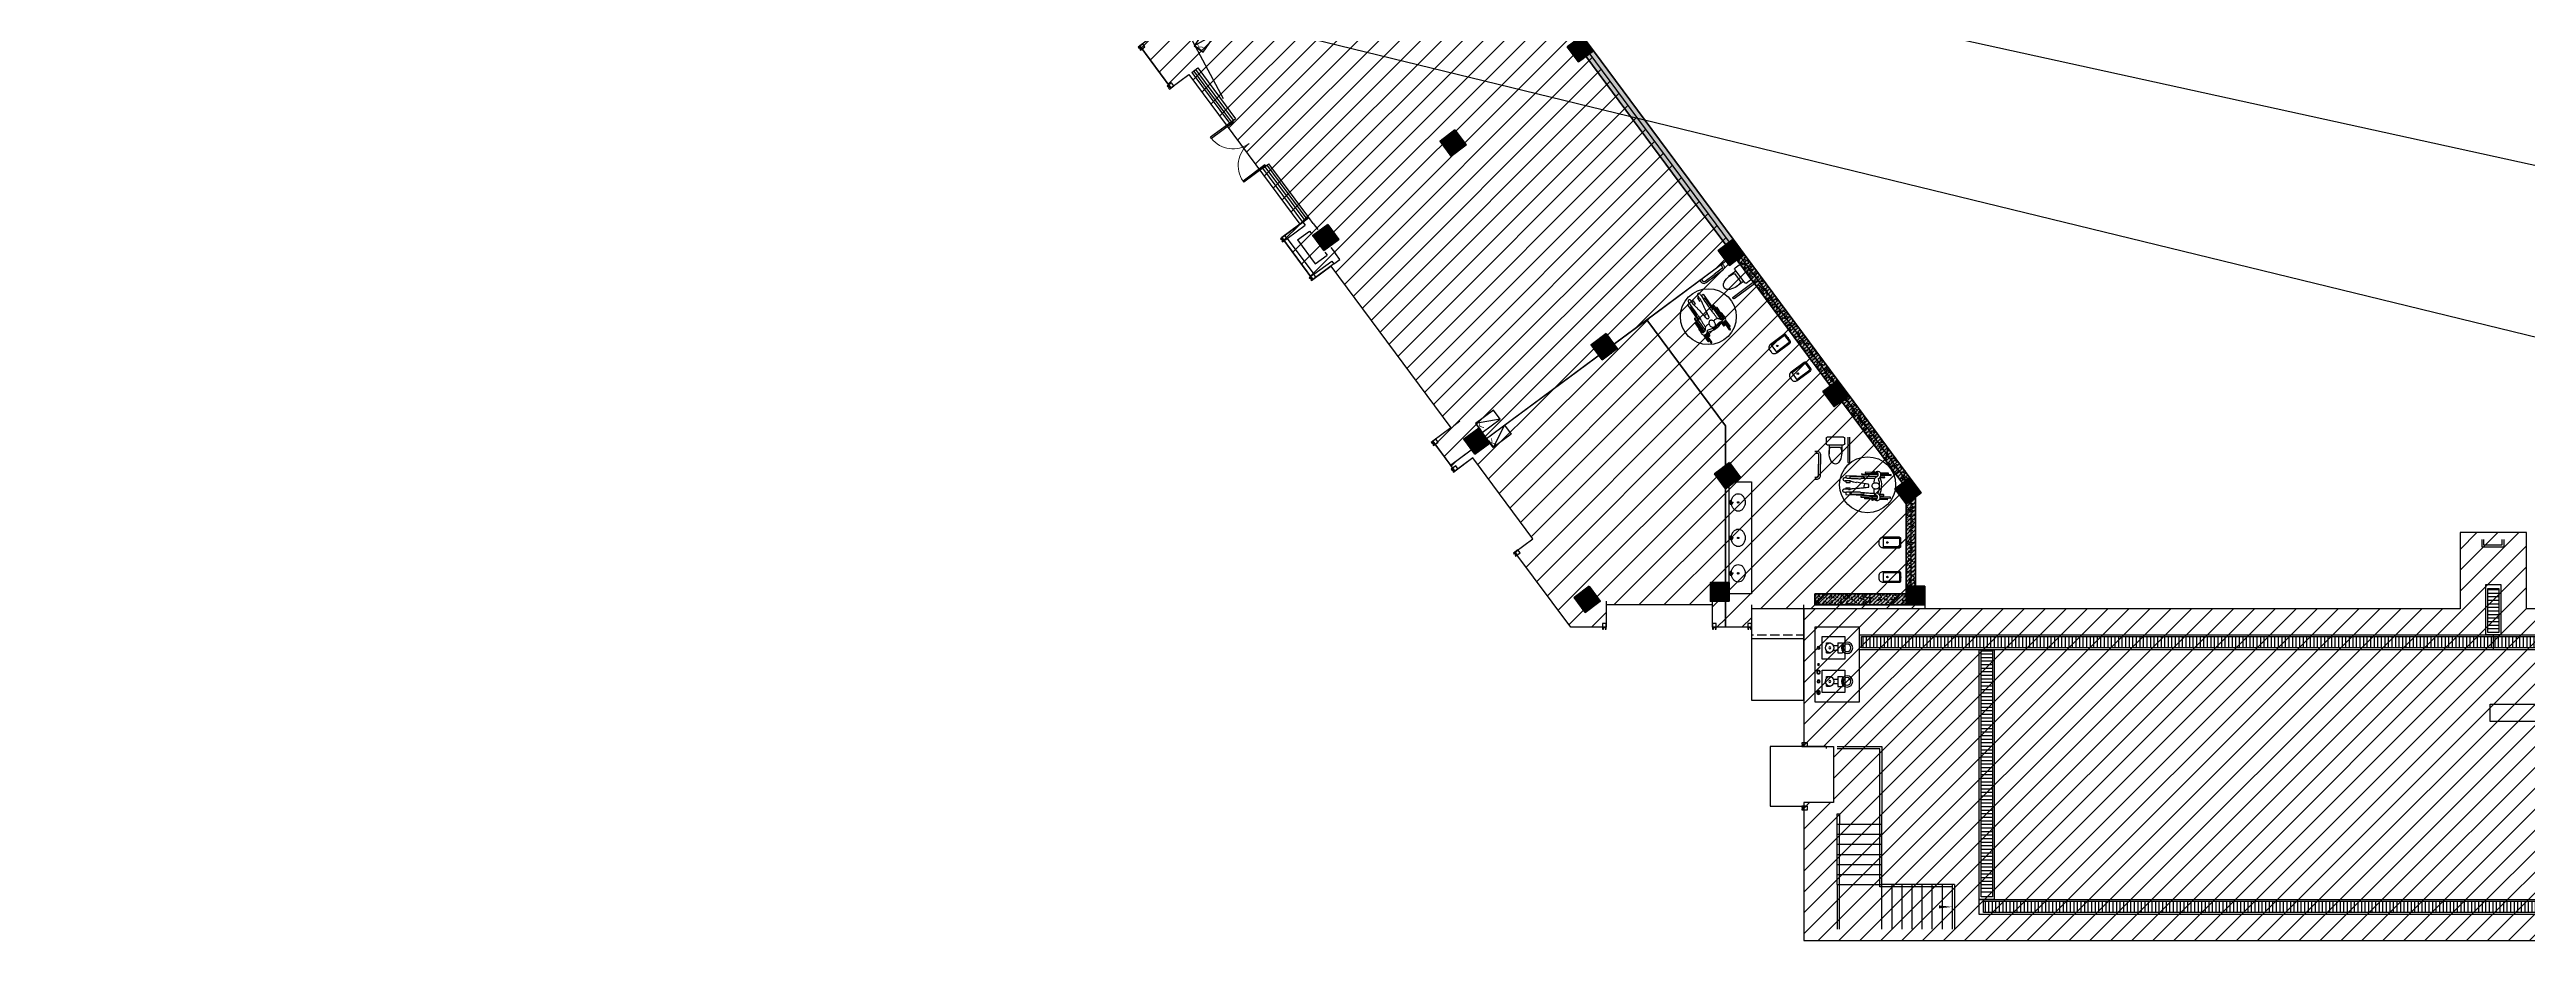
# Model space of a CAD drawing. Extents: x -1338203 to 1886333, y -530034 to 1031844.
# Drawn here: x 501541 to 567992, y 209059 to 232959 of the extents above; entities that cross this region are included whole.
import ezdxf

# ---------------------------------------------------------------- set-up
doc = ezdxf.new("R2010")
doc.units = 0
doc.header["$LTSCALE"] = 1000
doc.header["$MEASUREMENT"] = 0
doc.linetypes.add('A-20-平面B1$0$DASH', pattern=[0.35, 0.25, -0.1])
doc.linetypes.add('P20-预留预埋-B1$0$$0$$0$CONTINOUS', pattern=[0])
doc.layers.add('A-001-主楼组合参照B1$0$0A-X-AREA', color=6, linetype='Continuous', plot=False)
doc.layers.add('AAD-A-PROOF', color=30, linetype='Continuous', plot=False)
for name, color, linetype in [('A-19-平面B1$0$0A-DETL-THREAD', 3, 'Continuous'), ('A-20-平面B1$0$0A-A-SYMB', 13, 'Continuous'), ('A-20-平面B1$0$0A-A-SYMB-NAME', 13, 'Continuous'), ('A-20-平面B1$0$0A-A-SYMB-STRS', 2, 'Continuous'), ('A-20-平面B1$0$0A-E-STRS', 2, 'Continuous'), ('A-20-平面B1$0$0A-E-STRS-RAIL', 163, 'Continuous'), ('A-20-平面B1$0$0A-O-EQPM', 215, 'Continuous'), ('A-20-平面B1$0$0A-O-FIXT', 185, 'Continuous'), ('A-20-平面B1$0$0A-P-FLOR', 52, 'Continuous'), ('A-20-平面B1$0$0A-S-WALL-FINI', 5, 'Continuous'), ('A-20-平面B1$0$0A-S-WALL-STONE', 30, 'Continuous'), ('A-20-平面B1$0$p-厨卫', 157, 'Continuous'), ('A-20-平面B1$0$WALL', 254, 'Continuous'), ('A-20-平面B1$0$WINDOW', 4, 'Continuous'), ('A-20-平面B1$0$保温线', 11, 'Continuous'), ('P20-预留预埋-B1$0$$0$$0$SUMP', 7, 'P20-预留预埋-B1$0$$0$$0$CONTINOUS'), ('P20-预留预埋-B1$0$0A-P-FLOR-P&D', 190, 'Continuous'), ('S20柱墙B1_1$0$0S-CC-LINE', 52, 'Continuous'), ('S20柱墙B1_1$0$0S-CW-HATCH', 251, 'Continuous'), ('S20柱墙B1_1$0$0S-CW-HATCH-UP', 251, 'Continuous')]:
    doc.layers.add(name, color=color, linetype=linetype)
doc.layers.add('S20柱墙B1_1$0$0S-CW-LINE', color=7, linetype='Continuous', lineweight=50)
doc.styles.add('A-20-平面B1$0$AAD-TXT', font='aad-txt.shx', dxfattribs={"width": 0.7, "bigfont": 'aad-hztxt.shx'})
pattern_1 = [(45, (766365.37, 306889.07), (-280.633, 280.633), [])]
pattern_2 = [(45, (766365.37, 306889.07), (-336.7596, 336.7596), [])]
pattern_3 = [(45, (-3550483.79, -272173.845), (-53.0330086, 53.0330086), []), (50, (-3550483.79, -272173.84), (215.178055, -18.8256405), [22.5, -247.5]), (355, (-3550483.79, -272173.84), (-41.6254, 225.65764), [18, -198]), (100.4514, (-3550465.86, -272175.41), (173.552815, 206.831863), [19.122057, -210.342634]), (46.1842, (-3550483.8, -272113.84), (320.172315, -49.655704), [33.75, -371.25]), (96.6356, (-3550457.1, -272117.98), (280.398812, 292.23536), [28.683086, -315.5139]), (351.1842, (-3550483.8, -272113.84), (280.398584, 292.23558), [27, -297]), (21, (-3550453.79, -272128.84), (179.072116, -120.785667), [22.5, -247.5]), (326, (-3550453.79, -272128.84), (72.9946, 217.545014), [18, -198]), (71.4514, (-3550438.86, -272138.9), (252.066789, 96.759149), [19.122057, -210.342634]), (37.5, (-3550483.79, -272173.845), (3.6479566, 99.8681561), [0, -195.6, 0, -201, 0, -198.75]), (7.5, (-3550483.79, -272173.84), (78.9208612, 118.3235136), [0, -114.6, 0, -191.1, 0, -75.75]), (327.5, (-3550550.69, -272173.845), (160.1467309, -6.7664615), [0, -75, 0, -234, 0, -310.5]), (317.5, (-3550580.69, -272173.84), (174.955851, 30.0314947), [0, -97.5, 0, -155.4, 0, -220.5])]

# ---------------------------------------------------------------- blocks, each defined once
blk = doc.blocks.new('A-19-平面B1')
at = {"layer": 'A-19-平面B1$0$0A-DETL-THREAD', "color": 0}
blk.add_line((9855, -36769), (17733, -51595), dxfattribs=at)
blk = doc.blocks.new('A-20-平面B1$0$A-Barrier-plan-a')
at = {"color": 250, "linetype": 'ByBlock'}
for p, q in [((-662, 1), (-662, 3)), ((-645, 8), (-406, -115)), ((-384, 540), (-385, 538)), ((-380, 521), (-141, 398)), ((-132, 423), (-367, 545)), ((-297, 542), (-295, 545)), ((-118, 441), (-293, 531)), ((-284, 549), (-99, 453)), ((-251, 403), (-253, 399)), ((-248, 381), (-144, 328)), ((-148, 364), (-234, 408)), ((-75, 364), (308, 166)), ((667, -57), (-73, 326)), ((320, 190), (-63, 388)), ((249, 251), (-49, 405)), ((94, 353), (258, 268)), ((211, 131), (200, 109)), ((244, 136), (211, 131)), ((562, -28), (244, 136)), ((262, 258), (260, 254)), ((325, 171), (326, 173)), ((-421, -138), (-657, -16)), ((-613, -71), (-615, -75)), ((-612, -85), (-427, -181)), ((-428, -159), (-603, -68)), ((-474, -28), (-472, -24)), ((-382, -90), (-469, -45)), ((-455, -18), (-350, -72)), ((-60, -349), (-359, -194)), ((31, -371), (-353, -173)), ((-340, -149), (43, -347)), ((432, -511), (-308, -129)), ((-234, -281), (-69, -366)), ((-59, -362), (-57, -359)), ((15, -248), (27, -226)), ((30, -278), (15, -248)), ((348, -442), (30, -278)), ((48, -364), (48, -366)), ((89, -105), (113, -59)), ((138, -12), (113, -59)), ((370, -400), (348, -442)), ((422, -298), (404, -333)), ((517, -347), (422, -298)), ((430, -353), (476, -374)), ((463, -453), (432, -511)), ((476, -374), (522, -395)), ((487, -172), (506, -136)), ((582, -221), (487, -172)), ((517, -347), (498, -384)), ((537, -146), (581, -172)), ((540, -70), (562, -28)), ((581, -172), (625, -197)), ((582, -221), (601, -184)), ((637, -115), (667, -57))]:
    blk.add_line(p, q, dxfattribs=at)
blk.add_circle((22, -41), 750, dxfattribs=at)
for centre, radius, start, end in [((-651, -5), 12.7, 152.67616, 242.67616), ((-650, -3), 12.7, 62.67616, 152.67616), ((-374, 532), 12.7, 152.67616, 242.67616), ((-373, 534), 12.7, 62.67616, 152.67616), ((132, -88), 497, 150.68022, 177.37922), ((184, -114), 497, 150.68022, 174.16863), ((148, -57), 497, 127.97311, 154.6721), ((-290, 538), 7.62, 152.67616, 242.67616), ((-288, 542), 7.62, 62.67616, 152.67616), ((-199, 101), 57.7, 152.67616, 181.90543), ((-174, 102), 83.2, 181.90543, 206.1651), ((-242, 393), 12.7, 152.67616, 242.67616), ((-240, 397), 12.7, 62.67616, 152.67616), ((-199, 101), 57.7, 123.44689, 152.67616), ((200, -84), 497, 131.18369, 154.6721), ((-152, 113), 108, 206.1651, 225.62928), ((-185, 80), 83.2, 99.18722, 123.44689), ((-129, 136), 140, 225.62928, 242.67616), ((-181, 56), 108, 79.72304, 99.18722), ((-129, 136), 140, 242.67616, 259.72304), ((-187, 24), 140, 62.67616, 79.72304), ((-39, 357), 109, 170.64515, 192.57131), ((53, 342), 203, 159.94353, 170.64515), ((-9, 364), 139, 192.57131, 211.95853), ((-68, 387), 73.4, 142.11297, 159.94353), ((-69, 387), 72.6, 113.82861, 142.11297), ((-187, 24), 140, 45.62928, 62.67616), ((-131, 80), 83.2, 279.18722, 303.44689), ((-70, 391), 68.2, 84.62258, 113.82861), ((-165, 47), 108, 26.1651, 45.62928), ((-279, 283), 249, 320.97197, 330.78862), ((-117, 59), 57.7, 303.44689, 332.67616), ((-40, 346), 38.6, 161.7332, 194.85851), ((43, 319), 126, 143.55638, 161.7332), ((-9, 355), 70.8, 194.85851, 215.80642), ((-143, 58), 83.2, 1.90543, 26.1651), ((-161, 245), 117, 19.53173, 35.80642), ((-117, 59), 57.7, 332.67616, 1.90543), ((-75, 340), 120, 66.01162, 84.62258), ((-206, 242), 165, 330.78862, 342.83979), ((37, 324), 118, 130.97077, 143.55638), ((-545, 109), 524, 15.31635, 19.53173), ((-646, 378), 625, 342.83979, 346.14117), ((-35, 406), 9.45, 85.31662, 130.97077), ((-89, 234), 51.5, 1.84358, 15.31635), ((-5147, -9365), 10880, 61.17385, 61.99176), ((-65, 234), 27.8, 346.14117, 1.84358), ((-36, 387), 28, 64.80622, 85.31662), ((-70, 351), 107, 46.34666, 66.01162), ((-456, -505), 1015, 61.41884, 64.80622), ((150, -94), 176, 137.7461, 147.96461), ((-51, 372), 78.9, 33.38658, 46.34666), ((58, 443), 51.2, 213.38658, 229.48939), ((24, 21), 6.38, 76.95716, 137.7461), ((52, 436), 42, 229.48939, 271.40246), ((-54, -315), 351, 71.51837, 76.95716), ((-83, 179), 235, 50.38707, 61.41884), ((54, 344), 49.9, 53.06934, 91.40246), ((-1779, -5477), 5793, 70.17953, 71.51837), ((95, 395), 44.9, 230.38707, 255.8165), ((41, 327), 71.8, 39.4756, 53.06934), ((87, 363), 12.2, 255.8165, 313.35084), ((87, 364), 13.1, 313.35084, 8.54314), ((86, 364), 14.1, 8.54314, 39.4756), ((-1634, -2983), 3594, 60.02312, 61.17385), ((-13160, -22965), 26662, 59.74695, 60.02312), ((253, 258), 7.62, 242.67616, 332.67616), ((255, 261), 7.62, 332.67616, 62.67616), ((1314, 1852), 2068, 239.74695, 240.73871), ((1501, 2185), 2449, 240.73871, 243.5708), ((314, 177), 12.7, 242.67616, 332.67616), ((314, 179), 12.7, 332.67616, 62.67616), ((-608, -79), 7.62, 152.67616, 242.67616), ((-607, -75), 7.62, 62.67616, 152.67616), ((-463, -34), 12.7, 152.67616, 242.67616), ((-460, -30), 12.7, 62.67616, 152.67616), ((-355, -168), 72.6, 163.23935, 191.52371), ((-360, -169), 68.2, 191.52371, 220.72974), ((-355, -168), 73.4, 145.40879, 163.23935), ((-248, -242), 203, 134.70717, 145.40879), ((-321, -135), 120, 220.72974, 239.3407), ((-314, -175), 109, 112.78101, 134.70717), ((-327, -146), 107, 239.3407, 259.00566), ((-243, -217), 118, 161.79594, 174.38155), ((-351, -207), 9.45, 174.38155, 220.0357), ((-337, -195), 28, 220.0357, 240.5461), ((-302, -203), 139, 93.39379, 112.78101), ((-236, -220), 126, 143.61912, 161.79594), ((148, 664), 1015, 240.5461, 243.93348), ((-333, -174), 78.9, 259.00566, 271.96574), ((-306, -168), 38.6, 110.49381, 143.61912), ((-328, -304), 51.2, 75.86293, 91.96574), ((-295, -198), 70.8, 89.5459, 110.49381), ((-326, -295), 42, 33.94987, 75.86293), ((-194, -36), 235, 243.93348, 254.96525), ((-293, -11), 117, 269.5459, 285.82059), ((-250, -244), 49.9, 213.94987, 252.28298), ((-243, -223), 71.8, 252.28298, 265.87672), ((-404, 381), 524, 285.82059, 290.03597), ((-267, -306), 44.9, 49.53582, 74.96525), ((-247, -280), 14.1, 265.87672, 296.80918), ((-247, -281), 13.1, 296.80918, 352.00148), ((-246, -281), 12.2, 352.00148, 49.53582), ((-242, -63), 51.5, 290.03597, 303.50874), ((4660, 9617), 10880, 243.36104, 244.17847), ((-229, -82), 27.8, 303.50874, 319.21115), ((-682, 308), 625, 319.21115, 322.51253), ((-317, 28), 165, 322.51253, 334.5637), ((-392, 64), 249, 334.5637, 344.38035), ((-135, 104), 108, 259.72304, 279.18722), ((1487, 3059), 3594, 244.17847, 245.3292), ((-66, -359), 7.62, 242.67616, 332.67616), ((-64, -355), 7.62, 332.67616, 62.67616), ((11116, 24021), 26662, 245.3292, 245.60537), ((-3, -31), 6.38, 167.60622, 228.39516), ((163, -68), 176, 157.38771, 167.60622), ((226, 227), 351, 228.39516, 233.83395), ((3437, 4620), 5793, 233.83395, 235.17279), ((36, -360), 12.7, 242.67616, 332.67616), ((37, -358), 12.7, 332.67616, 62.67616), ((-750, -2144), 2068, 64.61361, 65.60537), ((14997, 21235), 26034, 235.17279, 235.52352), ((-914, -2488), 2449, 61.78152, 64.61361), ((-8642, -24518), 26034, 69.8288, 70.17953), ((-3278, -6895), 7450, 60.15792, 61.78152), ((-3072, -5078), 5886, 54.78586, 55.52352), ((-37, -779), 623, 46.08959, 54.78586), ((2364, 5444), 5886, 249.8288, 250.56646), ((481, -240), 125, 226.08959, 245.60379), ((614, 481), 623, 250.56646, 259.26273), ((3727, 6663), 7450, 243.5708, 245.1944), ((-173, -1482), 1210, 59.14836, 60.15792), ((1435, 1210), 1926, 239.14836, 239.94854), ((567, -291), 192, 239.94854, 248.23989), ((557, -315), 166, 248.23989, 257.14746), ((474, -254), 125, 59.74853, 79.26273), ((526, -449), 28.2, 257.14746, 301.71481), ((486, -476), 88.3, 47.61122, 65.60379), ((520, -438), 41.1, 301.71481, 338.34873), ((504, -456), 61.3, 25.96807, 47.61122), ((514, -436), 47.3, 338.34873, 356.96292), ((541, -438), 19.7, 356.96292, 25.96807), ((1109, 999), 1210, 245.1944, 246.20396), ((-157, -1871), 1926, 65.40378, 66.20396), ((669, -121), 88.3, 239.74853, 257.7411), ((565, -294), 192, 57.11243, 65.40378), ((663, -147), 61.3, 257.7411, 279.38425), ((579, -272), 166, 48.20486, 57.11243), ((670, -188), 19.7, 279.38425, 308.3894), ((653, -167), 47.3, 308.3894, 327.00359), ((671, -169), 28.2, 3.63751, 48.20486), ((658, -170), 41.1, 327.00359, 3.63751)]:
    blk.add_arc(centre, radius, start, end, dxfattribs=at)
blk = doc.blocks.new('A-20-平面B1$0$sdafasdqwer')
at = {"layer": 'A-20-平面B1$0$0A-O-FIXT'}
for p, q in [((0, -675), (0, 0)), ((50, -675), (50, 0)), ((140, -170), (140, -30)), ((170, 0), (610, 0)), ((610, -200), (170, -200)), ((220, -200), (220, -445)), ((530, -270), (250, -270)), ((560, -200), (560, -445)), ((640, -30), (640, -170))]:
    blk.add_line(p, q, dxfattribs=at)
for points in [[(940, -375), (890, -375, 0.414214), (790, -475), (790, -725)], [(940, -425), (890, -425, 0.414214), (840, -475), (840, -725)], [(940, -1125), (890, -1125, -0.414214), (790, -1025), (790, -725)], [(940, -1075), (890, -1075, -0.414214), (840, -1025), (840, -725)]]:
    blk.add_lwpolyline(points, format="xyb", dxfattribs=at)
for centre, radius, start, end in [((170, -30), 30, 90, 180), ((170, -170), 30, 180, 270), ((636, -427, -2807), 417, 157.91364, 215.76565), ((144, -427, -2807), 417, 324.23435, 22.08636), ((610, -30), 30, 0, 90), ((610, -170), 30, 270, 0), ((25, -675), 25, 180, 0), ((390, -611), 109, 212.81326, 327.18674)]:
    blk.add_arc(centre, radius, start, end, dxfattribs=at)
blk = doc.blocks.new('A-20-平面B1$0$$TCHSYS$WIN2D')
for p, q in [((-0.5, 0.5), (0.5, 0.5)), ((-0.5, 0.5), (-0.5, -0.5)), ((0.5, 0.5), (0.5, -0.5)), ((0.5, 0.167), (-0.5, 0.167)), ((0.5, -0.167), (-0.5, -0.167)), ((-0.5, -0.5), (0.5, -0.5))]:
    blk.add_line(p, q)
blk = doc.blocks.new('A-20-平面B1$0$$DorLib2D$00000002')
for p, q in [((-0.5, 0), (-0.5, 0.4875)), ((-0.475, 0.4875), (-0.5, 0.4875)), ((-0.475, 0), (-0.475, 0.4875)), ((0.475, 0), (0.475, 0.4875)), ((0.475, 0.4875), (0.5, 0.4875)), ((0.5, 0), (0.5, 0.4875)), ((-0.5, 0), (-0.475, 0)), ((0.5, 0), (0.475, 0))]:
    blk.add_line(p, q)
at = {"lineweight": 13}
for centre, start, end in [((-0.4875, 0), 0, 88.53072), ((0.4875, 0), 91.46928, 180)]:
    blk.add_arc(centre, 0.4875, start, end, dxfattribs=at)
blk = doc.blocks.new('A-20-平面B1$0$$lvtry$00000194')
at = {"color": 0}
for p, q in [((-17, -27), (-17, -17)), ((17, -27), (17, -17))]:
    blk.add_line(p, q, dxfattribs=at)
blk.add_lwpolyline([(14, -39, -0.067374), (92, -53, -0.088152), (166, -93, -0.105269), (218, -155, -0.121685), (235, -224, -0.121685), (218, -292, -0.105269), (166, -355, -0.088152), (92, -394, -0.078966), (0, -409, -0.078966), (-92, -394, -0.088152), (-166, -355, -0.105269), (-218, -292, -0.121685), (-235, -224, -0.121685), (-218, -155, -0.105269), (-166, -93, -0.088152), (-92, -53, -0.059935), (-23, -40, -0.059935)], format="xyb", dxfattribs=at)
for centre, radius in [((0, -221), 20), ((0, -27), 16.7), ((0, -221), 15)]:
    blk.add_circle(centre, radius, dxfattribs=at)
for centre, radius, start, end in [((0, -17), 16.7, 0, 180), ((-40, -17), 10.1, 106.60956, 258.16482), ((-64, 250), 259, 274.70692, 282.37316), ((-75, -197), 173, 71.36005, 79.18732), ((-29, -63), 6.77, 155.34398, 308.32242), ((-171, 35), 166, 324.84107, 338.13372), ((-171, 35), 170, 324.84107, 331.35233), ((-29, -63), 3.37, 155.34398, 308.32242), ((100, -178), 170, 132.31406, 138.82532), ((100, -178), 166, 125.53268, 138.82532), ((-12, -42), 10.6, 201.89238, 261.77402), ((-381, -99), 372, 2.39824, 6.76269), ((0, -80), 9.9, 201.78369, 338.21631), ((64, 250), 259, 257.62684, 265.29308), ((381, -99), 372, 170.10083, 177.60176), ((75, -197), 173, 100.81268, 110.41907), ((40, -17), 10.1, 281.83518, 73.39044)]:
    blk.add_arc(centre, radius, start, end, dxfattribs=at)
for p in [(0, -27), (0, -221)]:
    blk.add_point(p, dxfattribs=at)
blk = doc.blocks.new('A-20-平面B1$0$AX-3-SY-P01-100$0$AX-3-SY-P01-100$0$$lvtry$00000200')
at = {"color": 0}
for p, q in [((-110, -40, 0), (-110, -470, 0)), ((100, -30, 0), (-100, -30, 0)), ((110, -470, 0), (110, -40, 0))]:
    blk.add_line(p, q, dxfattribs=at)
at = {"color": 0, "elevation": 0}
blk.add_lwpolyline([(100, 0), (-100, 0, 0.414214), (-140, -40), (-140, -480, 0.414214), (-30, -590), (30, -590, 0.414214), (140, -480), (140, -40, 0.414214)], format="xyb", close=True, dxfattribs=at)
blk.add_lwpolyline([(140, -470), (-140, -470)], dxfattribs=at)
at = {"color": 0}
blk.add_circle((0, -359, 0), 20, dxfattribs=at)
for centre, start, end in [((-100, -40, 0), 90, 180), ((100, -40, 0), 0, 90)]:
    blk.add_arc(centre, 10, start, end, dxfattribs=at)
for p in [(0, 0), (0, -359, 0)]:
    blk.add_point(p, dxfattribs=at)
blk = doc.blocks.new('A-20-平面B1$0$AAD_ARCH_EQPM_室内空调柜机')
at = {"layer": 'A-20-平面B1$0$0A-O-EQPM'}
blk.add_line((300, -150), (-300, 150), dxfattribs=at)
blk.add_lwpolyline([(-300, 150), (-300, -150), (300, -150), (300, 150)], close=True, dxfattribs=at)
at = {"layer": 'A-20-平面B1$0$0A-O-EQPM', "style": 'A-20-平面B1$0$AAD-TXT', "width": 0.7}
blk.add_text('K', height=200, dxfattribs=at).set_placement((-301, -78))
blk = doc.blocks.new('*U146')
at = {"ltscale": 0.5}
blk.add_blockref('A-20-平面B1$0$AAD_ARCH_EQPM_室内空调柜机', (0, 0), dxfattribs=at)
blk = doc.blocks.new('P20-预留预埋-B1$0$$0$集水坑1')
at = {"layer": 'P20-预留预埋-B1$0$$0$$0$SUMP'}
h = blk.add_hatch(dxfattribs=at)
h.set_pattern_fill('ANSI31', color=256, scale=10, angle=-270.00111, style=0)
h.set_pattern_definition([(134.9988886, (253019.263, -432893.922), (-11.2255379, -11.2251024), [])])
edge = h.paths.add_edge_path()
edge.add_arc((138583, -55876), 25, 0, 360)
for p, q in [((137928, -54616), (137901, -54616)), ((137928, -54735), (137901, -54735)), ((137928, -54600), (137928, -54752)), ((137938, -54600), (137928, -54600)), ((137938, -54752), (137928, -54752)), ((137938, -54600), (137938, -54752)), ((137944, -54616), (137938, -54616)), ((137944, -54735), (137938, -54735)), ((137944, -54542), (137944, -54810)), ((138065, -54542), (137944, -54542)), ((138065, -54810), (137944, -54810)), ((138065, -54542), (138065, -54810)), ((138178, -54616), (138065, -54616)), ((138178, -54735), (138065, -54735)), ((138263, -54546), (138263, -54557)), ((138354, -54546), (138263, -54546)), ((138263, -54795), (138263, -54806)), ((138354, -54806), (138263, -54806)), ((138354, -54546), (138354, -54578)), ((138354, -54774), (138354, -54806)), ((138367, -54546), (138367, -54589)), ((138383, -54546), (138367, -54546)), ((138367, -54763), (138367, -54806)), ((138383, -54806), (138367, -54806)), ((138383, -54546), (138383, -54608)), ((138383, -54743), (138383, -54806)), ((137928, -55516), (137901, -55516)), ((137928, -55635), (137901, -55635)), ((137928, -55500), (137928, -55652)), ((137938, -55500), (137928, -55500)), ((137938, -55652), (137928, -55652)), ((137938, -55500), (137938, -55652)), ((137944, -55516), (137938, -55516)), ((137944, -55635), (137938, -55635)), ((137944, -55442), (137944, -55710)), ((138065, -55442), (137944, -55442)), ((138065, -55710), (137944, -55710)), ((138065, -55442), (138065, -55710)), ((138178, -55516), (138065, -55516)), ((138178, -55635), (138065, -55635)), ((138263, -55446), (138263, -55457)), ((138354, -55446), (138263, -55446)), ((138263, -55695), (138263, -55706)), ((138354, -55706), (138263, -55706)), ((138354, -55446), (138354, -55478)), ((138354, -55674), (138354, -55706)), ((138367, -55446), (138367, -55489)), ((138383, -55446), (138367, -55446)), ((138367, -55663), (138367, -55706)), ((138383, -55706), (138367, -55706)), ((138383, -55446), (138383, -55508)), ((138383, -55643), (138383, -55706))]:
    blk.add_line(p, q, dxfattribs=at)
for points in [[(137483, -56126), (137483, -54126), (138683, -54126), (138683, -56126)], [(138483, -54376), (137883, -54376), (137883, -54976), (138483, -54976)], [(138483, -55276), (137883, -55276), (137883, -55876), (138483, -55876)]]:
    blk.add_lwpolyline(points, close=True, dxfattribs=at)
for centre, radius in [((137819, -54676), 151), ((137819, -54676), 102), ((138283, -54676), 121), ((138283, -54676), 27), ((138583, -54676), 40), ((138583, -54676), 25), ((138583, -55126), 25), ((138583, -55126), 15), ((137819, -55576), 151), ((137819, -55576), 102), ((138283, -55576), 121), ((138283, -55576), 27), ((138583, -55326), 50), ((138583, -55576), 40), ((138583, -55326), 35), ((138583, -55576), 25), ((138583, -55876), 50), ((138583, -55876), 25)]:
    blk.add_circle(centre, radius, dxfattribs=at)
blk = doc.blocks.new('P20-预留预埋-B1')
at = {"layer": 'P20-预留预埋-B1$0$0A-P-FLOR-P&D'}
h = blk.add_hatch(dxfattribs=at)
h.set_pattern_fill('LINE', color=256, scale=100, angle=-180)
h.set_pattern_definition([(180, (764387.39, -488377.04), (-3e-14, -95.25), [])])
h.paths.add_polyline_path([(19151, -21563), (18851, -21563), (18851, -20458), (19151, -20458)])
h = blk.add_hatch(dxfattribs=at)
h.set_pattern_fill('LINE', color=256, scale=100, angle=-90)
h.set_pattern_definition([(270, (503999.21, 723486.205), (95.25, -2e-14), [])])
h.paths.add_polyline_path([(39438, -21750), (39438, -22050), (2050, -22050), (2050, -21750)])
h = blk.add_hatch(dxfattribs=at)
h.set_pattern_fill('LINE', color=256, scale=100, angle=-180)
h.set_pattern_definition([(180, (750798.59, -495627.06), (-3e-14, -95.25), [])])
h.paths.add_polyline_path([(5562, -28677), (5262, -28677), (5262, -22127), (5562, -22127)])
h = blk.add_hatch(dxfattribs=at)
h.set_pattern_fill('LINE', color=256, scale=100, angle=-90)
h.set_pattern_definition([(270, (507278.21, 716386.14), (95.25, -2e-14), [])])
h.paths.add_polyline_path([(40785, -28850), (40785, -29150), (5329, -29150), (5329, -28850)])
at = {"layer": 'P20-预留预埋-B1$0$0A-P-FLOR-P&D', "flags": 128}
for points in [[(19201, -21700), (18801, -21700), (18801, -20351), (19201, -20351)], [(19151, -21635), (18851, -21635), (18851, -20458), (19151, -20458)], [(39551, -21700), (39551, -22100), (2000, -22100), (2000, -21700)], [(39438, -21750), (39438, -22050), (2050, -22050), (2050, -21750)], [(5612, -28800), (5212, -28800), (5212, -22100), (5612, -22100)], [(5562, -28729), (5262, -28729), (5262, -22127), (5562, -22127)], [(40851, -28800), (40851, -29200), (5212, -29200), (5212, -28800)], [(40785, -28850), (40785, -29150), (5321, -29150), (5321, -28850)]]:
    blk.add_lwpolyline(points, close=True, dxfattribs=at)
at = {"xscale": -1}
blk.add_blockref('P20-预留预埋-B1$0$$0$集水坑1', (139483, 32626), dxfattribs=at)
blk = doc.blocks.new('A-20-平面B1')
at = {"layer": 'A-20-平面B1$0$0A-A-SYMB'}
blk.add_line((19001, -21700), (19001, -22100), dxfattribs=at)
at = {"layer": 'A-20-平面B1$0$0A-A-SYMB-NAME'}
blk.add_lwpolyline([(18918, -23565), (22133, -23565), (22133, -24026), (18918, -24026)], close=True, dxfattribs=at)
at = {"layer": 'A-20-平面B1$0$0A-A-SYMB-STRS'}
blk.add_lwpolyline([(2002, -26413, 0, 0, 0), (2002, -28999, 0, 0, 0), (4490, -29000, 0, 80, 0), (4127, -28999, 0, 0, 0)], format="xyseb", dxfattribs=at)
at = {"layer": 'A-20-平面B1$0$0A-E-STRS'}
for p, q in [((1400, -28399), (1400, -26500)), ((2600, -28400), (2600, -26509)), ((1400, -26780), (2600, -26780)), ((1400, -27050), (2600, -27050)), ((2540, -28460), (2540, -26780)), ((1400, -27320), (2600, -27320)), ((1400, -27590), (2600, -27590)), ((1400, -27860), (2600, -27860)), ((1400, -28130), (2600, -28130)), ((1400, -28399), (1400, -29600)), ((1400, -28400), (2600, -28400)), ((4490, -28460), (2540, -28460)), ((4550, -28400), (2600, -28400)), ((3112, -28400), (2600, -28400)), ((2600, -29600), (2600, -28400)), ((2600, -29600), (2600, -28400)), ((2870, -29600), (2870, -28400)), ((2870, -29600), (2870, -28400)), ((4550, -28400), (3112, -28400)), ((3140, -29600), (3140, -28400)), ((3410, -29600), (3410, -28400)), ((3680, -29600), (3680, -28400)), ((3950, -29600), (3950, -28400)), ((4220, -29600), (4220, -28400)), ((4490, -29600), (4490, -28400)), ((4490, -29600), (4490, -28459)), ((4550, -28400), (4550, -29600))]:
    blk.add_line(p, q, dxfattribs=at)
at = {"layer": 'A-20-平面B1$0$0A-E-STRS', "flags": 128}
for points in [[(2540, -26780), (2540, -24760), (1400, -24760)], [(1400, -26500), (1460, -26500), (1460, -26780)], [(1460, -29600), (1460, -26780)]]:
    blk.add_lwpolyline(points, dxfattribs=at)
at = {"layer": 'A-20-平面B1$0$0A-E-STRS'}
blk.add_lwpolyline([(1401, -24700), (2600, -24700), (2600, -26509)], dxfattribs=at)
at = {"layer": 'A-20-平面B1$0$0A-E-STRS-RAIL', "flags": 128}
for points in [[(18691, -19140), (18691, -19340), (19291, -19340), (19291, -19140)], [(18741, -19140), (18741, -19290), (19241, -19290), (19241, -19140)]]:
    blk.add_lwpolyline(points, dxfattribs=at)
at = {"layer": 'A-20-平面B1$0$0A-O-FIXT'}
blk.add_lwpolyline([(-1499, -20600), (-1499, -17600), (-899, -17600), (-899, -20600)], close=True, dxfattribs=at)
at = {"layer": 'A-20-平面B1$0$0A-P-FLOR'}
blk.add_line((-899, -21800), (501, -21800), dxfattribs=at)
at = {"layer": 'A-20-平面B1$0$0A-P-FLOR', "flags": 128}
for points in [[(-899, -20900), (-899, -23450), (501, -23450), (501, -20900)], [(1102, -24700), (-399, -24700), (-399, -26300), (601, -26300)]]:
    blk.add_lwpolyline(points, dxfattribs=at)
at = {"layer": 'A-20-平面B1$0$0A-P-FLOR', "color": 8, "linetype": 'A-20-平面B1$0$DASH', "flags": 128}
blk.add_lwpolyline([(-899, -21500), (-899, -21700), (501, -21700)], dxfattribs=at)
at = {"layer": 'A-20-平面B1$0$0A-S-WALL-FINI'}
blk.add_line((1102, -24700), (1102, -24750), dxfattribs=at)
at = {"layer": 'A-20-平面B1$0$0A-S-WALL-FINI', "flags": 128}
for points in [[(-16478, -7029), (-17312, -5905), (-17231, -5845)], [(-12104, -11753), (-12666, -12170), (-13500, -11046), (-12937, -10629)], [(-8134, -17275), (-8372, -16954), (-8854, -17311), (-9450, -16508)], [(-4800, -20800), (-4800, -21500), (-5748, -21500), (-7246, -19480)], [(-899, -21400), (-899, -21500), (-1950, -21500), (-1950, -20800)], [(601, -21000), (501, -21000), (501, -24700), (1102, -24700)], [(601, -26300), (501, -26300), (501, -29900), (601, -29900)]]:
    blk.add_lwpolyline(points, dxfattribs=at)
at = {"layer": 'A-20-平面B1$0$0A-S-WALL-STONE'}
for points in [[(-17231, -5845), (-17352, -5934), (-17334, -5959), (-17294, -5929), (-17270, -5961), (-17310, -5991), (-17292, -6015), (-17172, -5925)], [(-16457, -6889), (-16577, -6979), (-16560, -7003), (-16519, -6973), (-16496, -7005), (-16536, -7035), (-16518, -7059), (-16397, -6970)], [(-13419, -10986), (-13540, -11075), (-13522, -11100), (-13482, -11070), (-13458, -11102), (-13498, -11132), (-13480, -11156), (-13360, -11066)], [(-12645, -12030), (-12766, -12120), (-12748, -12144), (-12708, -12114), (-12684, -12146), (-12724, -12176), (-12706, -12200), (-12586, -12111)], [(-9369, -16448), (-9490, -16538), (-9472, -16562), (-9432, -16532), (-9408, -16564), (-9448, -16594), (-9430, -16618), (-9310, -16529)], [(-8833, -17171), (-8954, -17261), (-8936, -17285), (-8896, -17255), (-8872, -17287), (-8912, -17317), (-8894, -17341), (-8774, -17252)], [(-7166, -19421), (-7286, -19510), (-7268, -19534), (-7228, -19504), (-7204, -19536), (-7244, -19566), (-7227, -19590), (-7106, -19501)], [(-4900, -21400), (-4900, -21550), (-4870, -21550), (-4870, -21500), (-4830, -21500), (-4830, -21550), (-4800, -21550), (-4800, -21400)], [(-1949, -21400), (-1949, -21550), (-1919, -21550), (-1919, -21500), (-1879, -21500), (-1879, -21550), (-1849, -21550), (-1849, -21400)], [(-999, -21400), (-999, -21550), (-969, -21550), (-969, -21500), (-929, -21500), (-929, -21550), (-899, -21550), (-899, -21400)], [(601, -24600), (451, -24600), (451, -24630), (501, -24630), (501, -24670), (451, -24670), (451, -24700), (601, -24700)], [(601, -26300), (451, -26300), (451, -26330), (501, -26330), (501, -26370), (451, -26370), (451, -26400), (601, -26400)]]:
    blk.add_lwpolyline(points, close=True, dxfattribs=at)
at = {"layer": 'A-20-平面B1$0$WALL'}
for p, q in [((-15915, -6612), (-15755, -6493)), ((-12777, -10510), (-12937, -10629)), ((-12937, -10629), (-12878, -10709)), ((-12658, -10670), (-12777, -10510)), ((-13360, -11066), (-12878, -10709)), ((-13360, -11066), (-12645, -12030)), ((-13080, -11108), (-12759, -10870)), ((-13080, -11108), (-12604, -11751)), ((-12759, -10870), (-12699, -10950)), ((-12658, -10670), (-12538, -10831)), ((-12645, -12030), (-12163, -11673)), ((-12604, -11751), (-12282, -11512)), ((-12342, -11432), (-12282, -11512)), ((-12181, -11313), (-12062, -11474)), ((-12163, -11673), (-12104, -11753)), ((-12104, -11753), (-11943, -11634)), ((-11943, -11634), (-12062, -11474)), ((-8727, -15972), (-8887, -16091))]:
    blk.add_line(p, q, dxfattribs=at)
blk.add_blockref('P20-预留预埋-B1', (0, 0))
at = {"layer": 'A-20-平面B1$0$0A-O-EQPM'}
for p, rotation in [((-15561, -5743), 55.35750113495605), ((-7977, -15976), 36.55534944350085)]:
    blk.add_blockref('*U146', p, dxfattribs=dict(at, rotation=rotation))
at = {"layer": 'A-20-平面B1$0$0A-O-EQPM', "xscale": -1, "rotation": 216.5553493384579}
blk.add_blockref('*U146', (-7679, -16378), dxfattribs=at)
at = {"layer": 'A-20-平面B1$0$0A-O-FIXT'}
for name, p, rotation in [('A-20-平面B1$0$AX-3-SY-P01-100$0$AX-3-SY-P01-100$0$$lvtry$00000200', (81, -13737), 306.5553488375009), ('A-20-平面B1$0$AX-3-SY-P01-100$0$AX-3-SY-P01-100$0$$lvtry$00000200', (631, -14480), 306.5553488375009), ('A-20-平面B1$0$$lvtry$00000194', (-1479, -18150), 90), ('A-20-平面B1$0$$lvtry$00000194', (-1479, -19100), 90), ('A-20-平面B1$0$AX-3-SY-P01-100$0$AX-3-SY-P01-100$0$$lvtry$00000200', (3107, -19225), 269.9999994017113), ('A-20-平面B1$0$$lvtry$00000194', (-1479, -20050), 90), ('A-20-平面B1$0$AX-3-SY-P01-100$0$AX-3-SY-P01-100$0$$lvtry$00000200', (3107, -20150), 269.9999994017113)]:
    blk.add_blockref(name, p, dxfattribs=dict(at, rotation=rotation))
at = {"layer": 'A-20-平面B1$0$0A-O-FIXT', "xscale": -1}
blk.add_blockref('A-20-平面B1$0$sdafasdqwer', (1741, -16400), dxfattribs=at)
at = {"layer": 'A-20-平面B1$0$p-厨卫'}
for p, rotation in [((-2057, -13212), 152.1261110758408), ((2253, -17702), 205.5707614322742)]:
    blk.add_blockref('A-20-平面B1$0$A-Barrier-plan-a', p, dxfattribs=dict(at, rotation=rotation))
at = {"layer": 'A-20-平面B1$0$WINDOW', "yscale": 200.0000000000001, "rotation": 126.5553494358373}
for p, xscale, zscale in [((-15329, -7236), -1700, 1700), ((-13393, -9846), 1800.000000000001, -1800)]:
    blk.add_blockref('A-20-平面B1$0$$TCHSYS$WIN2D', p, dxfattribs=dict(at, xscale=xscale, zscale=zscale))
at = {"layer": 'A-20-平面B1$0$WINDOW', "color": 8, "xscale": 1500, "yscale": 1500, "zscale": -1500, "rotation": 126.5553494358373}
blk.add_blockref('A-20-平面B1$0$$DorLib2D$00000002', (-14376, -8521), dxfattribs=at)
at = {"layer": 'A-20-平面B1$0$保温线', "xscale": -0.9999999999999997, "rotation": 306.5553492636751}
blk.add_blockref('A-20-平面B1$0$sdafasdqwer', (-822, -12277, 0), dxfattribs=at)
blk = doc.blocks.new('S20柱墙B1_1')
at = {"layer": 'S20柱墙B1_1$0$0S-CW-HATCH'}
h = blk.add_hatch(color=256, dxfattribs=at)
h.dxf.hatch_style = 1
h.paths.add_polyline_path([(-5439, -5631), (-5841, -5928), (-5543, -6330), (-5141, -6032)])
h = blk.add_hatch(color=256, dxfattribs=at)
h.dxf.hatch_style = 1
h.paths.add_polyline_path([(-1390, -11091), (-5142, -6031), (-5343, -6180), (-4092, -7867), (-2841, -9554), (-1591, -11240)])
h = blk.add_hatch(color=256, dxfattribs=at)
h.dxf.hatch_style = 1
h.paths.add_polyline_path([(-8855, -8158), (-9256, -8456), (-8959, -8857), (-8557, -8560)])
h = blk.add_hatch(color=256, dxfattribs=at)
h.dxf.hatch_style = 1
h.paths.add_polyline_path([(-12268, -10692), (-12669, -10990), (-12372, -11392), (-11970, -11094)])
h = blk.add_hatch(color=256, dxfattribs=at)
h.dxf.hatch_style = 1
h.paths.add_polyline_path([(-1390, -11091), (-1792, -11389), (-1494, -11791), (-1093, -11493)])
h = blk.add_hatch(color=256, dxfattribs=at)
h.dxf.hatch_style = 1
h.paths.add_polyline_path([(-1293, -11642), (-1093, -11493), (1418, -14879), (1217, -15028)])
h = blk.add_hatch(color=256, dxfattribs=at)
h.dxf.hatch_style = 1
h.paths.add_polyline_path([(-4800, -13621), (-5202, -13919), (-4904, -14320), (-4503, -14023)])
h = blk.add_hatch(color=256, dxfattribs=at)
h.dxf.hatch_style = 1
h.paths.add_polyline_path([(1418, -14879), (1017, -15177), (1314, -15579), (1716, -15281)])
h = blk.add_hatch(color=256, dxfattribs=at)
h.dxf.hatch_style = 1
h.paths.add_polyline_path([(1515, -15430), (1716, -15281), (3351, -17486), (3150, -17635)])
h = blk.add_hatch(color=256, dxfattribs=at)
h.dxf.hatch_style = 1
h.paths.add_polyline_path([(-8218, -16155), (-8619, -16452), (-8322, -16854), (-7920, -16556)])
h = blk.add_hatch(color=256, dxfattribs=at)
h.dxf.hatch_style = 1
h.paths.add_polyline_path([(-1489, -17081), (-1891, -17379), (-1593, -17781), (-1192, -17483)])
h = blk.add_hatch(color=256, dxfattribs=at)
h.dxf.hatch_style = 1
h.paths.add_polyline_path([(3351, -17486), (2949, -17784), (3247, -18186), (3649, -17888)])
h = blk.add_hatch(color=256, dxfattribs=at)
h.dxf.hatch_style = 1
h.paths.add_polyline_path([(3251, -20400), (3501, -20400), (3500, -17998), (3250, -18183)])
h = blk.add_hatch(color=256, dxfattribs=at)
h.dxf.hatch_style = 1
h.paths.add_polyline_path([(-5256, -20399), (-5657, -20697), (-5360, -21099), (-4958, -20801)])
h = blk.add_hatch(color=256, dxfattribs=at)
h.dxf.hatch_style = 1
h.paths.add_polyline_path([(-1500, -20300), (-2000, -20300), (-2000, -20800), (-1500, -20800)])
h = blk.add_hatch(color=256, dxfattribs=at)
h.dxf.hatch_style = 1
h.paths.add_polyline_path([(3751, -20400), (3251, -20400), (3251, -20900), (3751, -20900)])
h = blk.add_hatch(color=256, dxfattribs=at)
h.dxf.hatch_style = 1
h.paths.add_polyline_path([(801, -20600), (3251, -20600), (3251, -20900), (801, -20900)])
at = {"layer": 'S20柱墙B1_1$0$0S-CW-HATCH-UP'}
h = blk.add_hatch(dxfattribs=at)
h.set_pattern_fill('钢筋混凝土', color=256, scale=30)
h.set_pattern_definition(pattern_3)
h.paths.add_polyline_path([(-5439, -5631), (-5841, -5928), (-5543, -6330), (-5141, -6032)])
h = blk.add_hatch(dxfattribs=at)
h.set_pattern_fill('钢筋混凝土', color=256, scale=30)
h.set_pattern_definition([(45, (-3550503.87, -272188.74), (-53.0330086, 53.0330086), []), (50, (-3550503.87, -272188.74), (215.178055, -18.8256405), [22.5, -247.5]), (355, (-3550503.87, -272188.74), (-41.6254, 225.65764), [18, -198]), (100.4514, (-3550485.94, -272190.3), (173.552815, 206.831863), [19.122057, -210.342634]), (46.1842, (-3550503.87, -272128.74), (320.172315, -49.655704), [33.75, -371.25]), (96.6356, (-3550477.2, -272132.87), (280.398812, 292.23536), [28.683086, -315.5139]), (351.1842, (-3550503.87, -272128.74), (280.398584, 292.23558), [27, -297]), (21, (-3550473.87, -272143.74), (179.072116, -120.785667), [22.5, -247.5]), (326, (-3550473.87, -272143.74), (72.9946, 217.545014), [18, -198]), (71.4514, (-3550458.95, -272153.8), (252.066789, 96.759149), [19.122057, -210.342634]), (37.5, (-3550503.87, -272188.74), (3.6479566, 99.8681561), [0, -195.6, 0, -201, 0, -198.75]), (7.5, (-3550503.87, -272188.74), (78.9208612, 118.3235136), [0, -114.6, 0, -191.1, 0, -75.75]), (327.5, (-3550570.77, -272188.74), (160.1467309, -6.7664615), [0, -75, 0, -234, 0, -310.5]), (317.5, (-3550600.77, -272188.74), (174.955851, 30.0314947), [0, -97.5, 0, -155.4, 0, -220.5])])
h.paths.add_polyline_path([(-1390, -11091), (-5142, -6031), (-5343, -6180), (-4092, -7867), (-2841, -9554), (-1591, -11240)])
h = blk.add_hatch(dxfattribs=at)
h.set_pattern_fill('钢筋混凝土', color=256, scale=30)
h.set_pattern_definition(pattern_3)
h.paths.add_polyline_path([(-8855, -8158), (-9256, -8456), (-8959, -8857), (-8557, -8560)])
h = blk.add_hatch(dxfattribs=at)
h.set_pattern_fill('钢筋混凝土', color=256, scale=30)
h.set_pattern_definition(pattern_3)
h.paths.add_polyline_path([(-12268, -10692), (-12669, -10990), (-12372, -11392), (-11970, -11094)])
h = blk.add_hatch(dxfattribs=at)
h.set_pattern_fill('钢筋混凝土', color=256, scale=30)
h.set_pattern_definition(pattern_3)
h.paths.add_polyline_path([(-1390, -11091), (-1792, -11389), (-1494, -11791), (-1093, -11493)])
h = blk.add_hatch(dxfattribs=at)
h.set_pattern_fill('钢筋混凝土', color=256, scale=30)
h.set_pattern_definition(pattern_3)
h.paths.add_polyline_path([(-1293, -11642), (-1093, -11493), (1418, -14879), (1217, -15028)])
h = blk.add_hatch(dxfattribs=at)
h.set_pattern_fill('钢筋混凝土', color=256, scale=30)
h.set_pattern_definition(pattern_3)
h.paths.add_polyline_path([(-4800, -13621), (-5202, -13919), (-4904, -14320), (-4503, -14023)])
h = blk.add_hatch(dxfattribs=at)
h.set_pattern_fill('钢筋混凝土', color=256, scale=30)
h.set_pattern_definition(pattern_3)
h.paths.add_polyline_path([(1418, -14879), (1017, -15177), (1314, -15579), (1716, -15281)])
h = blk.add_hatch(dxfattribs=at)
h.set_pattern_fill('钢筋混凝土', color=256, scale=30)
h.set_pattern_definition(pattern_3)
h.paths.add_polyline_path([(1515, -15430), (1716, -15281), (3351, -17486), (3150, -17635)])
h = blk.add_hatch(dxfattribs=at)
h.set_pattern_fill('钢筋混凝土', color=256, scale=30)
h.set_pattern_definition(pattern_3)
h.paths.add_polyline_path([(-8218, -16155), (-8619, -16452), (-8322, -16854), (-7920, -16556)])
h = blk.add_hatch(dxfattribs=at)
h.set_pattern_fill('钢筋混凝土', color=256, scale=30)
h.set_pattern_definition(pattern_3)
h.paths.add_polyline_path([(-1489, -17081), (-1891, -17379), (-1593, -17781), (-1192, -17483)])
h = blk.add_hatch(dxfattribs=at)
h.set_pattern_fill('钢筋混凝土', color=256, scale=30)
h.set_pattern_definition([(45, (-3550503.9, -272188.76), (-53.0330086, 53.0330086), []), (50, (-3550503.9, -272188.76), (215.178055, -18.8256405), [22.5, -247.5]), (355, (-3550503.9, -272188.76), (-41.6254, 225.65764), [18, -198]), (100.4514, (-3550485.97, -272190.33), (173.552815, 206.831863), [19.122057, -210.342634]), (46.1842, (-3550503.9, -272128.76), (320.172315, -49.655704), [33.75, -371.25]), (96.6356, (-3550477.22, -272132.9), (280.398812, 292.23536), [28.683086, -315.5139]), (351.1842, (-3550503.9, -272128.76), (280.398584, 292.23558), [27, -297]), (21, (-3550473.9, -272143.76), (179.072116, -120.785667), [22.5, -247.5]), (326, (-3550473.9, -272143.76), (72.9946, 217.545014), [18, -198]), (71.4514, (-3550458.98, -272153.82), (252.066789, 96.759149), [19.122057, -210.342634]), (37.5, (-3550503.9, -272188.76), (3.6479566, 99.8681561), [0, -195.6, 0, -201, 0, -198.75]), (7.5, (-3550503.9, -272188.76), (78.9208612, 118.3235136), [0, -114.6, 0, -191.1, 0, -75.75]), (327.5, (-3550570.8, -272188.76), (160.1467309, -6.7664615), [0, -75, 0, -234, 0, -310.5]), (317.5, (-3550600.8, -272188.76), (174.955851, 30.0314947), [0, -97.5, 0, -155.4, 0, -220.5])])
h.paths.add_polyline_path([(3351, -17486), (2949, -17784), (3247, -18186), (3649, -17888)])
h = blk.add_hatch(dxfattribs=at)
h.set_pattern_fill('钢筋混凝土', color=256, scale=30)
h.set_pattern_definition([(45, (-3550508.79, -272173.845), (-53.0330086, 53.0330086), []), (50, (-3550508.79, -272173.84), (215.178055, -18.8256405), [22.5, -247.5]), (355, (-3550508.79, -272173.84), (-41.6254, 225.65764), [18, -198]), (100.4514, (-3550490.86, -272175.41), (173.552815, 206.831863), [19.122057, -210.342634]), (46.1842, (-3550508.8, -272113.84), (320.172315, -49.655704), [33.75, -371.25]), (96.6356, (-3550482.1, -272117.98), (280.398812, 292.23536), [28.683086, -315.5139]), (351.1842, (-3550508.8, -272113.84), (280.398584, 292.23558), [27, -297]), (21, (-3550478.79, -272128.84), (179.072116, -120.785667), [22.5, -247.5]), (326, (-3550478.79, -272128.84), (72.9946, 217.545014), [18, -198]), (71.4514, (-3550463.86, -272138.9), (252.066789, 96.759149), [19.122057, -210.342634]), (37.5, (-3550508.79, -272173.845), (3.6479566, 99.8681561), [0, -195.6, 0, -201, 0, -198.75]), (7.5, (-3550508.79, -272173.84), (78.9208612, 118.3235136), [0, -114.6, 0, -191.1, 0, -75.75]), (327.5, (-3550575.69, -272173.845), (160.1467309, -6.7664615), [0, -75, 0, -234, 0, -310.5]), (317.5, (-3550605.69, -272173.84), (174.955851, 30.0314947), [0, -97.5, 0, -155.4, 0, -220.5])])
h.paths.add_polyline_path([(3251, -20400), (3501, -20400), (3500, -17998), (3250, -18183)])
h = blk.add_hatch(dxfattribs=at)
h.set_pattern_fill('钢筋混凝土', color=256, scale=30)
h.set_pattern_definition(pattern_3)
h.paths.add_polyline_path([(-5256, -20399), (-5657, -20697), (-5360, -21099), (-4958, -20801)])
h = blk.add_hatch(dxfattribs=at)
h.set_pattern_fill('钢筋混凝土', color=256, scale=30)
h.set_pattern_definition(pattern_3)
h.paths.add_polyline_path([(-1500, -20300), (-2000, -20300), (-2000, -20800), (-1500, -20800)])
h = blk.add_hatch(dxfattribs=at)
h.set_pattern_fill('钢筋混凝土', color=256, scale=30)
h.set_pattern_definition([(45, (-3550482.584, -272248.845), (-53.0330086, 53.0330086), []), (50, (-3550482.58, -272248.84), (215.178055, -18.8256405), [22.5, -247.5]), (355, (-3550482.58, -272248.84), (-41.6254, 225.65764), [18, -198]), (100.4514, (-3550464.65, -272250.41), (173.552815, 206.831863), [19.122057, -210.342634]), (46.1842, (-3550482.58, -272188.84), (320.172315, -49.655704), [33.75, -371.25]), (96.6356, (-3550455.9, -272192.98), (280.398812, 292.23536), [28.683086, -315.5139]), (351.1842, (-3550482.6, -272188.84), (280.398584, 292.23558), [27, -297]), (21, (-3550452.58, -272203.84), (179.072116, -120.785667), [22.5, -247.5]), (326, (-3550452.58, -272203.84), (72.9946, 217.545014), [18, -198]), (71.4514, (-3550437.66, -272213.9), (252.066789, 96.759149), [19.122057, -210.342634]), (37.5, (-3550482.584, -272248.845), (3.6479566, 99.8681561), [0, -195.6, 0, -201, 0, -198.75]), (7.5, (-3550482.58, -272248.84), (78.9208612, 118.3235136), [0, -114.6, 0, -191.1, 0, -75.75]), (327.5, (-3550549.484, -272248.845), (160.1467309, -6.7664615), [0, -75, 0, -234, 0, -310.5]), (317.5, (-3550579.48, -272248.84), (174.955851, 30.0314947), [0, -97.5, 0, -155.4, 0, -220.5])])
h.paths.add_polyline_path([(3751, -20400), (3251, -20400), (3251, -20900), (3751, -20900)])
h = blk.add_hatch(dxfattribs=at)
h.set_pattern_fill('钢筋混凝土', color=256, scale=30)
h.set_pattern_definition(pattern_3)
h.paths.add_polyline_path([(801, -20600), (3251, -20600), (3251, -20900), (801, -20900)])
at = {"layer": 'S20柱墙B1_1$0$0S-CC-LINE', "lineweight": 35}
for points in [[(-5439, -5631), (-5841, -5928), (-5543, -6330), (-5141, -6032)], [(-8855, -8158), (-9256, -8456), (-8959, -8857), (-8557, -8560)], [(-12268, -10692), (-12669, -10990), (-12372, -11392), (-11970, -11094)], [(-1390, -11091), (-1792, -11389), (-1494, -11791), (-1093, -11493)], [(-4800, -13621), (-5202, -13919), (-4904, -14320), (-4503, -14023)], [(1418, -14879), (1017, -15177), (1314, -15579), (1716, -15281)], [(-8218, -16155), (-8619, -16452), (-8322, -16854), (-7920, -16556)], [(-1489, -17081), (-1891, -17379), (-1593, -17781), (-1192, -17483)], [(3351, -17486), (2949, -17784), (3247, -18186), (3649, -17888)], [(-5256, -20399), (-5657, -20697), (-5360, -21099), (-4958, -20801)], [(-1500, -20300), (-2000, -20300), (-2000, -20800), (-1500, -20800)], [(3751, -20400), (3251, -20400), (3251, -20900), (3751, -20900)]]:
    blk.add_lwpolyline(points, close=True, dxfattribs=at)
at = {"layer": 'S20柱墙B1_1$0$0S-CW-LINE', "lineweight": 35, "flags": 128}
for points in [[(-1390, -11091), (-5142, -6031), (-5343, -6180), (-4092, -7867), (-2841, -9554), (-1591, -11240)], [(1515, -15430), (1716, -15281), (3351, -17486), (3150, -17635)], [(3251, -20400), (3501, -20400), (3500, -17998), (3250, -18183)], [(801, -20600), (3251, -20600), (3251, -20900), (801, -20900)]]:
    blk.add_lwpolyline(points, close=True, dxfattribs=at)
blk.add_lwpolyline([(-1293, -11642), (-1093, -11493), (1418, -14879), (1217, -15028), (-1293, -11642)], dxfattribs=at)

msp = doc.modelspace()

# ---------------------------------------------------------------- hatches: boundary and pattern name
at = {"ltscale": 0.002}
h = msp.add_hatch(dxfattribs=at)
h.set_pattern_fill('ANSI31', color=8, scale=250)
h.set_pattern_definition(pattern_1)
h.paths.add_polyline_path([(542253.8, 233669.1), (542161.1, 233794.1), (542068.5, 233919.1), (532051, 233919.1), (531801, 233919.1), (531801, 233804.4), (530788.3, 233056), (531623.3, 231929.8), (532105.3, 232287.2), (535083.3, 228270.8), (534601.3, 227913.4), (535435.2, 226788.8), (535917.1, 227146.2), (539133.4, 222808.5), (538651.4, 222451.1), (539128, 221808.3), (546819, 227512)])
h = msp.add_hatch(dxfattribs=at)
h.set_pattern_fill('ANSI31', color=8, scale=300)
h.set_pattern_definition(pattern_2)
h.paths.add_polyline_path([(546501, 217459.1), (546501, 222860.4), (544389.4, 225709.7), (546819.3, 227511.4), (551477.2, 221229.3), (551477.2, 220961), (551477.2, 218559.1), (551852.2, 218559.1), (551852.2, 217959.1), (548601, 217959.1), (547201, 217959.1), (547201, 217459.1)])
h = msp.add_hatch(dxfattribs=at)
h.set_pattern_fill('ANSI31', color=8, scale=300)
h.set_pattern_definition(pattern_2)
edge = h.paths.add_edge_path()
edge.add_line((539128.2, 221808.1), (544389.1, 225710))
edge.add_line((544389.1, 225710), (546501, 222860.4))
edge.add_line((546501, 222860.4), (546501, 217459.1))
edge.add_line((546501, 217459.1), (546153, 217459.1))
edge.add_line((546153, 217459.1), (546153, 218059.1))
edge.add_line((546153, 218059.1), (543300, 218059.1))
edge.add_line((543300, 218059.1), (543300, 217459.1))
edge.add_line((543300, 217459.1), (542352.8, 217459.1))
edge.add_line((542352.8, 217459.1), (540855.7, 219478.2))
edge.add_line((540855.7, 219478.2), (541337.7, 219835.5))
edge.add_line((541337.7, 219835.5), (539727.8, 222006.8))
edge.add_line((539727.8, 222006.8), (539245.8, 221649.4))
edge.add_line((539245.8, 221649.4), (539068.3, 221888.8))
h = msp.add_hatch(dxfattribs=at)
h.set_pattern_fill('ANSI31', color=8, scale=300)
h.set_pattern_definition(pattern_2)
h.paths.add_polyline_path([(546501, 217459.1), (546501, 222860.4)])
h = msp.add_hatch(dxfattribs=at)
h.set_pattern_fill('ANSI31', color=8, scale=250)
h.set_pattern_definition(pattern_1)
h.paths.add_polyline_path([(566212.2, 217959.1), (551852.2, 217959.1), (548601, 217959.1), (548601, 214259.1), (549401, 214259.1), (549401, 212759.1), (548601, 212759.1), (548601, 209059.1), (590351.6, 209059.1), (590351.6, 217959.1), (567992.2, 217959.1), (567992.2, 219999.1), (566212.2, 219999.1)])

# ---------------------------------------------------------------- linework, layer by layer
at = {"layer": 'A-001-主楼组合参照B1$0$0A-X-AREA', "flags": 128}
for points in [[(542253.8, 233669.1), (542161.1, 233794.1), (542068.5, 233919.1), (532051, 233919.1), (531801, 233919.1), (531801, 233804.4), (530788.3, 233056), (531623.3, 231929.8), (532105.3, 232287.2), (535083.3, 228270.8), (534601.3, 227913.4), (535435.2, 226788.8), (535917.1, 227146.2), (539133.4, 222808.5), (538651.4, 222451.1), (539128, 221808.3), (546819, 227512), (542253.8, 233669.1)], [(546501, 217459.1), (546501, 222860.4), (544389.4, 225709.7), (546819.3, 227511.4), (551477.2, 221229.3), (551477.2, 220961), (551477.2, 218559.1), (551477.2, 218559.1), (551852.2, 218559.1), (551852.2, 217959.1), (548601, 217959.1), (548601, 217959.1), (547201, 217959.1), (547201, 217459.1), (546501, 217459.1)], [(539128.2, 221808.1), (544389.1, 225710), (546501, 222860.4), (546501, 217459.1), (546153, 217459.1), (546153, 218059.1), (543300, 218059.1), (543300, 217459.1), (542352.8, 217459.1), (540855.7, 219478.2), (541337.7, 219835.5), (539727.8, 222006.8), (539245.8, 221649.4), (539068.3, 221888.8)], [(566212.2, 217959.1), (551852.2, 217959.1), (548601, 217959.1), (548601, 214259.1), (549401, 214259.1), (549401, 212759.1), (548601, 212759.1), (548601, 209059.1), (590351.6, 209059.1), (590351.6, 217959.1), (567992.2, 217959.1), (567992.2, 219999.1), (566212.2, 219999.1), (566212.2, 217959.1)]]:
    msp.add_lwpolyline(points, dxfattribs=at)
at = {"layer": 'AAD-A-PROOF', "color": 241, "ltscale": 0.002}
for p in [(627635.7, 210761.8), (639297.6, 214263.9)]:
    msp.add_line(p, (380309.5, 271048.6), dxfattribs=at)

# ---------------------------------------------------------------- block references
at = {"ltscale": 0.002}
for name, p in [('A-19-平面B1', (515290.7, 283239.1, 83150)), ('A-20-平面B1', (548101, 238959.1)), ('S20柱墙B1_1', (548101, 238959.1))]:
    msp.add_blockref(name, p, dxfattribs=at)

doc.saveas('drawing.dxf')
